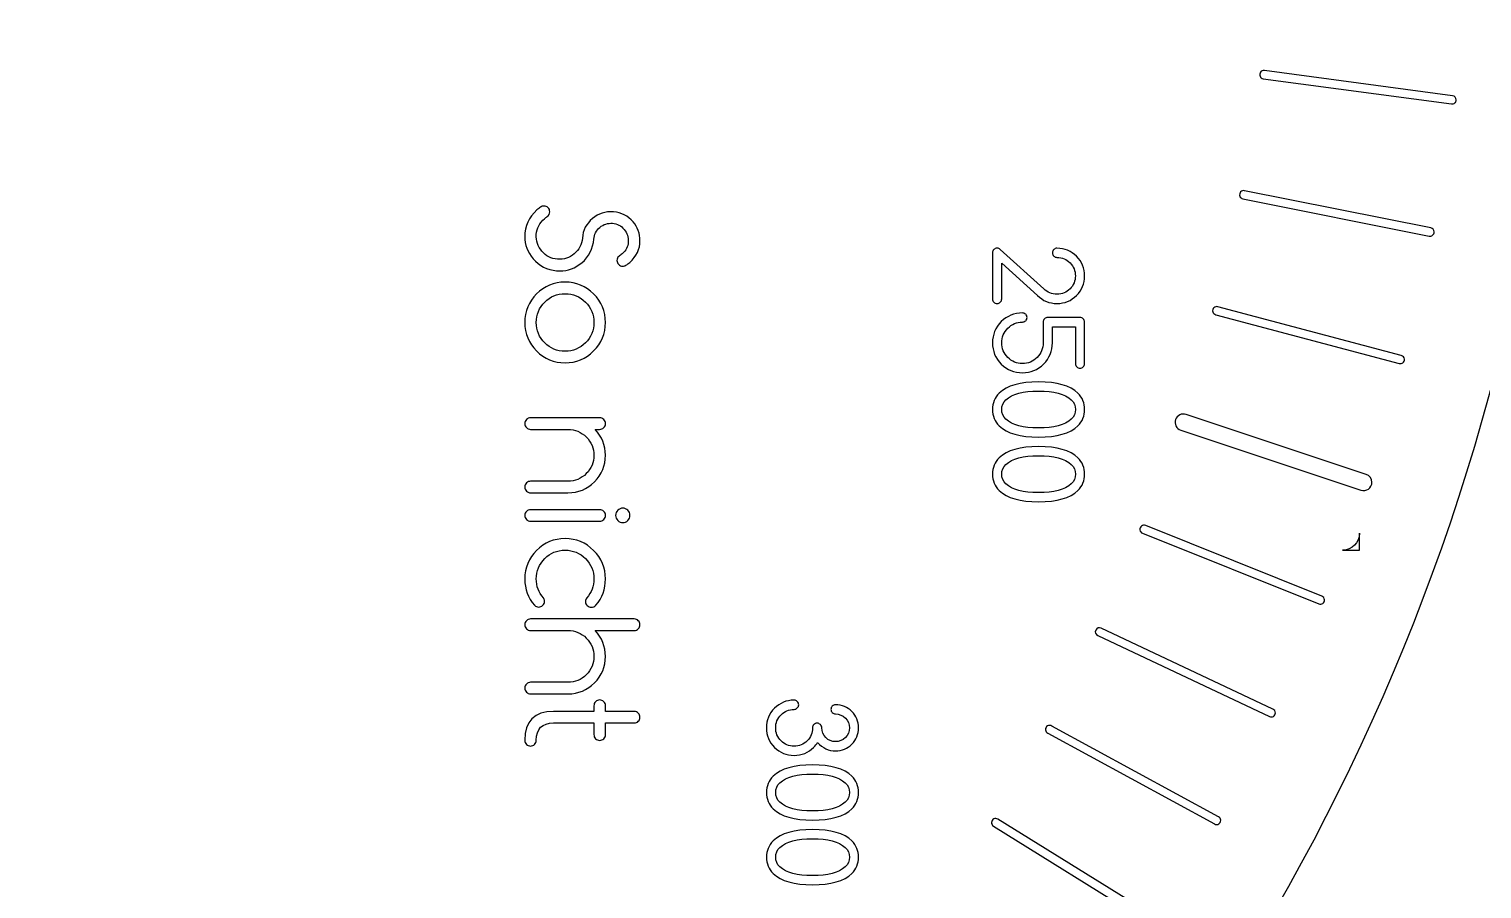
# Model space of a CAD drawing. Extents: x 0 to 206, y 6 to 420.
# Drawn here: x 73.8 to 160.3, y 226.3 to 277.5 of the extents above; entities that cross this region are included whole.
import ezdxf

# ---------------------------------------------------------------- set-up
doc = ezdxf.new("R2010")
doc.units = 0
doc.layers.get('0').update_dxf_attribs({"linetype": 'CONTINUOUS'})

msp = doc.modelspace()

# ---------------------------------------------------------------- linework, layer by layer
at = {"color": 7}
for p, q in [((147.273892, 274.58097), (158.480096, 273.080286)), ((158.763285, 273.320065), (158.763285, 273.320065)), ((146.064661, 267.427572), (157.150981, 265.210311)), ((157.247441, 265.694689), (146.161125, 267.911954)), ((104.229588, 266.927122), (104.229588, 266.927104)), ((157.449326, 265.456289), (157.449326, 265.456289)), ((131.144924, 264.207709), (131.144924, 261.462657)), ((134.209681, 262.063484), (131.613458, 264.406147)), ((131.696139, 261.462657), (131.696139, 263.590348)), ((131.696139, 263.590348), (133.82383, 261.672119)), ((131.696139, 261.462657), (131.696139, 261.462657)), ((144.442713, 260.524293), (155.367799, 257.616632)), ((107.410099, 260.062094), (107.410099, 260.062094)), ((134.165583, 260.08439), (134.165583, 258.844157)), ((136.35942, 260.354487), (134.441191, 260.354487)), ((134.711288, 258.844157), (134.711288, 259.808782)), ((134.711288, 259.808782), (136.083813, 259.808782)), ((136.083813, 259.808782), (136.083813, 257.609435)), ((136.635028, 257.609435), (136.635028, 260.08439)), ((155.681302, 257.868124), (155.681302, 257.868124)), ((105.695821, 257.658796), (105.695821, 257.658796)), ((136.635028, 257.609435), (136.635028, 257.609435)), ((133.889976, 256.523317), (133.889976, 256.523317)), ((107.751852, 254.379659), (103.634276, 254.379659)), ((107.751852, 254.379659), (107.751852, 254.379659)), ((136.083813, 254.875185), (136.083813, 254.875185)), ((103.634276, 253.690642), (105.866696, 253.690642)), ((107.476245, 253.690642), (107.751852, 253.690642)), ((133.889976, 252.670105), (133.889976, 252.670105)), ((136.083813, 251.021973), (136.083813, 251.021973)), ((105.866696, 250.603837), (103.634276, 250.603837)), ((153.74378, 250.538336), (153.74378, 250.538336)), ((103.634276, 249.914816), (105.866696, 249.914816)), ((107.751852, 248.909505), (103.634276, 248.909505)), ((107.751852, 248.909505), (107.751852, 248.909505)), ((103.634276, 248.225998), (107.751852, 248.225998)), ((109.12989, 248.137803), (109.12989, 248.137803)), ((150.762395, 243.755633), (140.270011, 247.965542)), ((152.999794, 246.500329), (152.999794, 247.500267)), ((151.999845, 246.500329), (152.999794, 246.500329)), ((104.466609, 243.454012), (104.466609, 243.454012)), ((150.920182, 243.533771), (150.920182, 243.533771)), ((109.813397, 242.400977), (103.634276, 242.400977)), ((109.813397, 242.400977), (109.813397, 242.400977)), ((103.634276, 241.711956), (105.866696, 241.711956)), ((107.476245, 241.711956), (109.813397, 241.711956)), ((105.866696, 238.625151), (103.634276, 238.625151)), ((103.634276, 237.936134), (105.866696, 237.936134)), ((107.410099, 237.227216), (107.410099, 236.885463)), ((108.09912, 236.885463), (108.09912, 237.227216)), ((107.410099, 236.885463), (105.0068, 236.885463)), ((109.813397, 236.885463), (108.09912, 236.885463)), ((147.993227, 236.802052), (147.993227, 236.802052)), ((105.0068, 236.201956), (107.410099, 236.201956)), ((107.410099, 236.201956), (107.410099, 235.507424)), ((108.09912, 235.507424), (108.09912, 236.201956)), ((108.09912, 236.201956), (109.813397, 236.201956)), ((120.42854, 235.911069), (120.42854, 235.911069)), ((144.610144, 230.618796), (134.68, 236.022085)), ((103.98154, 235.171185), (103.98154, 235.171185)), ((120.42854, 233.705986), (120.42854, 233.705986)), ((122.622377, 232.05785), (122.622377, 232.05785)), ((141.078232, 224.515465), (131.469172, 230.472725)), ((144.742436, 230.404512), (144.742436, 230.404512)), ((120.42854, 229.852774), (120.42854, 229.852774)), ((131.208724, 230.053113), (140.817783, 224.095854)), ((122.622377, 228.204642), (122.622377, 228.204642))]:
    msp.add_line(p, q, dxfattribs=at)
for points in [[(35.248662, 159.830006), (107.045579, 159.83006), (165.248474, 218.032933), (165.248556, 289.82985)], [(147.110856, 274.976734), (147.056974, 274.906793), (147.044498, 274.813421), (147.078127, 274.731788)], [(147.078127, 274.731788), (147.111756, 274.650155), (147.186381, 274.592663), (147.273892, 274.58097)], [(147.33935, 275.070862), (147.251839, 275.082555), (147.164738, 275.046674), (147.110856, 274.976734)], [(158.545554, 273.570177), (158.545554, 273.570177), (147.33935, 275.070862), (147.33935, 275.070862)], [(158.763285, 273.320065), (158.765791, 273.44701), (158.671634, 273.555171), (158.545554, 273.570177)], [(158.480096, 273.080286), (158.550368, 273.069855), (158.621729, 273.090191), (158.675946, 273.136097)], [(158.675946, 273.136097), (158.730164, 273.182004), (158.761987, 273.249035), (158.763285, 273.320065)], [(145.924717, 267.834126), (145.865703, 267.76747), (145.84713, 267.67421), (145.876106, 267.59003)], [(145.876106, 267.59003), (145.905083, 267.505851), (145.977122, 267.443782), (146.064661, 267.427572)], [(146.161125, 267.911954), (146.074055, 267.930517), (145.983732, 267.900782), (145.924717, 267.834126)], [(104.020127, 266.767253), (103.535057, 266.326281), (103.292522, 265.7916), (103.292522, 265.179753)], [(104.229588, 266.927104), (104.157929, 266.883007), (104.086272, 266.827885), (104.020127, 266.767253)], [(104.43905, 266.998781), (104.36188, 266.998781), (104.29022, 266.976733), (104.229588, 266.927122)], [(104.681585, 266.894049), (104.615439, 266.965708), (104.532755, 266.998781), (104.43905, 266.998781)], [(104.620949, 266.364882), (104.731193, 266.436542), (104.780804, 266.530247), (104.780804, 266.651514)], [(104.780804, 266.651514), (104.780804, 266.750733), (104.747748, 266.827903), (104.681585, 266.894049)], [(108.573165, 266.651514), (108.09912, 266.690101), (107.680196, 266.557809), (107.321904, 266.249129)], [(109.741741, 266.056201), (109.438571, 266.414493), (109.04721, 266.612931), (108.573165, 266.651514)], [(103.98154, 265.306549), (104.014595, 265.686889), (104.174467, 265.99557), (104.466609, 266.243615)], [(104.466609, 266.243615), (104.51622, 266.287712), (104.565828, 266.326299), (104.620949, 266.364882)], [(107.321904, 266.249129), (106.958102, 265.945958), (106.759665, 265.554597), (106.721081, 265.086063)], [(107.404588, 265.025431), (107.426637, 265.306549), (107.547904, 265.538059), (107.76839, 265.725472)], [(107.76839, 265.725472), (107.983363, 265.907375), (108.236922, 265.990056), (108.518043, 265.968007)], [(108.518043, 265.968007), (108.799161, 265.945958), (109.030672, 265.824691), (109.212574, 265.609719)], [(110.155151, 264.937236), (110.155151, 265.35616), (110.017349, 265.730986), (109.741741, 266.056201)], [(157.449326, 265.456289), (157.447222, 265.573629), (157.362832, 265.673283), (157.247441, 265.694689)], [(103.292522, 265.179753), (103.292522, 264.68366), (103.457887, 264.248198), (103.788616, 263.862347)], [(104.306759, 264.308851), (104.064224, 264.595483), (103.953981, 264.931722), (103.98154, 265.306549)], [(106.721081, 265.086063), (106.688026, 264.700212), (106.528154, 264.391531), (106.241522, 264.148997)], [(106.688008, 263.61983), (107.117956, 263.989146), (107.360491, 264.457677), (107.404588, 265.025431)], [(109.455109, 264.854552), (109.438564, 264.578945), (109.317304, 264.341924), (109.096817, 264.154511)], [(109.212574, 265.609719), (109.399988, 265.389233), (109.477158, 265.141184), (109.455109, 264.854552)], [(109.543304, 263.636368), (109.951203, 264.005681), (110.155151, 264.441142), (110.155151, 264.937236)], [(157.150981, 265.210311), (157.22463, 265.194635), (157.301406, 265.213414), (157.359504, 265.261315)], [(157.359504, 265.261315), (157.417601, 265.309215), (157.450673, 265.381003), (157.449326, 265.456289)], [(105.238311, 263.829292), (104.863484, 263.856844), (104.554804, 264.022219), (104.306759, 264.308851)], [(106.241522, 264.148997), (105.95489, 263.900951), (105.624161, 263.796219), (105.238311, 263.829292)], [(108.887356, 264.00017), (108.815699, 263.945049), (108.782627, 263.867879), (108.782627, 263.757636)], [(109.096817, 264.154511), (109.025161, 264.099389), (108.953501, 264.049778), (108.887356, 264.00017)], [(131.227608, 264.400637), (131.172486, 264.351025), (131.144924, 264.28488), (131.144924, 264.207709)], [(131.420531, 264.483317), (131.343361, 264.483317), (131.277215, 264.455765), (131.227608, 264.400637)], [(131.613458, 264.406147), (131.558337, 264.455758), (131.497702, 264.483317), (131.420531, 264.483317)], [(134.793969, 264.400637), (134.738847, 264.351025), (134.711288, 264.28488), (134.711288, 264.207709)], [(134.711288, 264.207709), (134.711288, 264.136053), (134.73884, 264.069907), (134.793969, 264.020296)], [(134.986896, 264.483317), (134.915236, 264.483317), (134.84909, 264.455765), (134.793969, 264.400637)], [(134.793969, 264.020296), (134.84909, 263.965175), (134.915236, 263.937616), (134.986896, 263.937616)], [(136.155472, 264.003762), (135.830254, 264.323466), (135.444403, 264.483317), (134.986896, 264.483317)], [(134.986896, 263.937616), (135.295576, 263.937616), (135.549136, 263.827373), (135.764108, 263.612397)], [(136.635028, 262.835185), (136.635028, 263.292692), (136.475177, 263.684057), (136.155472, 264.003762)], [(103.788616, 263.862347), (104.152418, 263.426889), (104.620949, 263.189864), (105.183189, 263.145767)], [(105.183189, 263.145767), (105.249335, 263.140264), (105.315481, 263.134761), (105.381627, 263.134761)], [(105.381627, 263.134761), (105.866696, 263.134761), (106.302158, 263.300125), (106.688008, 263.61983)], [(108.782627, 263.757636), (108.782627, 263.663927), (108.815682, 263.581247), (108.887356, 263.515101)], [(108.887356, 263.515101), (108.953501, 263.448955), (109.030672, 263.415882), (109.12989, 263.415882)], [(109.12989, 263.415882), (109.196036, 263.415882), (109.256672, 263.432427), (109.311793, 263.46549)], [(109.311793, 263.46549), (109.394474, 263.515101), (109.471644, 263.570222), (109.543304, 263.636368)], [(135.764108, 263.612397), (135.979083, 263.397425), (136.083813, 263.143866), (136.083813, 262.835185)], [(105.695821, 262.465393), (105.028849, 262.465393), (104.461099, 262.228369), (103.998078, 261.759837)], [(107.393564, 261.759837), (106.925029, 262.228369), (106.357279, 262.465393), (105.695821, 262.465393)], [(136.083813, 262.835185), (136.083813, 262.532015), (135.979083, 262.272946), (135.764108, 262.063484)], [(136.155472, 261.672119), (136.475177, 261.991824), (136.635028, 262.383189), (136.635028, 262.835185)], [(103.998078, 261.759837), (103.529543, 261.291303), (103.292522, 260.729063), (103.292522, 260.062094)], [(104.483147, 261.274768), (104.813877, 261.611007), (105.216262, 261.776372), (105.695821, 261.776372)], [(105.695821, 261.776372), (106.169866, 261.776372), (106.572252, 261.611007), (106.908495, 261.274768)], [(108.09912, 260.062094), (108.09912, 260.729063), (107.862095, 261.291303), (107.393564, 261.759837)], [(131.144924, 261.462657), (131.144924, 261.391001), (131.172476, 261.324855), (131.227608, 261.269734)], [(131.613458, 261.269734), (131.66858, 261.324855), (131.696139, 261.391001), (131.696139, 261.462657)], [(133.82383, 261.672119), (134.143535, 261.352414), (134.529386, 261.192564), (134.986896, 261.192564)], [(134.986896, 261.738265), (134.683726, 261.738265), (134.424656, 261.842998), (134.209681, 262.063484)], [(135.764108, 262.063484), (135.549136, 261.842998), (135.295576, 261.738265), (134.986896, 261.738265)], [(134.986896, 261.192564), (135.444403, 261.192564), (135.830254, 261.352414), (136.155472, 261.672119)], [(103.98154, 260.062094), (103.98154, 260.536139), (104.146904, 260.938525), (104.483147, 261.274768)], [(106.908495, 261.274768), (107.244734, 260.938525), (107.410099, 260.536139), (107.410099, 260.062094)], [(131.227608, 261.269734), (131.277215, 261.220123), (131.343361, 261.192564), (131.420531, 261.192564)], [(131.420531, 261.192564), (131.497702, 261.192564), (131.558337, 261.220116), (131.613458, 261.269734)], [(132.930861, 260.630095), (132.440281, 260.630095), (132.015844, 260.453706), (131.66858, 260.111952)], [(133.123788, 260.547411), (133.068667, 260.602532), (133.002521, 260.630095), (132.930861, 260.630095)], [(133.206469, 260.354487), (133.206469, 260.431657), (133.178917, 260.497803), (133.123788, 260.547411)], [(144.331026, 260.937313), (144.268762, 260.874768), (144.244597, 260.783755), (144.267635, 260.698561)], [(144.267635, 260.698561), (144.290673, 260.613367), (144.357413, 260.546935), (144.442713, 260.524293)], [(144.56949, 261.001781), (144.484193, 261.024434), (144.39329, 260.999859), (144.331026, 260.937313)], [(155.494577, 258.09412), (155.494577, 258.09412), (144.56949, 261.001781), (144.56949, 261.001781)], [(103.292522, 260.062094), (103.292522, 259.395122), (103.529543, 258.827372), (103.998078, 258.364351)], [(104.483147, 258.849421), (104.146904, 259.18015), (103.98154, 259.582535), (103.98154, 260.062094)], [(107.410099, 260.062094), (107.410099, 259.582535), (107.244734, 259.18015), (106.908495, 258.849421)], [(107.393564, 258.364351), (107.862095, 258.827372), (108.09912, 259.395122), (108.09912, 260.062094)], [(131.66858, 260.111952), (131.321313, 259.759175), (131.144924, 259.334737), (131.144924, 258.844157)], [(131.696139, 258.844157), (131.696139, 259.185911), (131.811896, 259.478053), (132.059941, 259.720588)], [(132.059941, 259.720588), (132.296965, 259.963123), (132.589108, 260.08439), (132.930861, 260.08439)], [(132.930861, 260.08439), (133.002521, 260.08439), (133.068667, 260.111942), (133.123788, 260.167074)], [(133.123788, 260.167074), (133.17891, 260.216682), (133.206469, 260.282827), (133.206469, 260.354487)], [(134.248267, 260.271803), (134.193146, 260.222195), (134.165583, 260.15605), (134.165583, 260.08439)], [(134.441191, 260.354487), (134.364021, 260.354487), (134.297875, 260.326935), (134.248267, 260.271803)], [(136.552347, 260.271803), (136.502736, 260.326925), (136.43659, 260.354487), (136.35942, 260.354487)], [(136.635028, 260.08439), (136.635028, 260.15605), (136.607476, 260.222195), (136.552347, 260.271803)], [(105.695821, 258.347813), (105.216262, 258.347813), (104.813877, 258.513178), (104.483147, 258.849421)], [(106.908495, 258.849421), (106.572252, 258.513178), (106.169866, 258.347813), (105.695821, 258.347813)], [(131.144924, 258.844157), (131.144924, 258.353574), (131.321313, 257.93465), (131.66858, 257.581873)], [(132.059941, 257.973237), (131.811896, 258.215772), (131.696139, 258.507914), (131.696139, 258.844157)], [(134.165583, 258.844157), (134.165583, 258.507914), (134.044316, 258.215772), (133.801781, 257.973237)], [(134.193146, 257.581873), (134.54041, 257.93465), (134.711288, 258.353574), (134.711288, 258.844157)], [(103.998078, 258.364351), (104.461099, 257.895817), (105.028849, 257.658796), (105.695821, 257.658796)], [(105.695821, 257.658796), (106.357279, 257.658796), (106.925029, 257.895817), (107.393564, 258.364351)], [(132.930861, 257.609435), (132.589108, 257.609435), (132.296965, 257.730702), (132.059941, 257.973237)], [(133.801781, 257.973237), (133.559247, 257.730702), (133.267104, 257.609435), (132.930861, 257.609435)], [(155.681302, 257.868124), (155.675336, 257.976245), (155.599633, 258.06787), (155.494577, 258.09412)], [(155.589255, 257.661719), (155.651464, 257.711623), (155.685746, 257.788496), (155.681302, 257.868124)], [(131.66858, 257.581873), (132.015844, 257.234609), (132.440281, 257.06373), (132.930861, 257.06373)], [(132.930861, 257.06373), (133.421445, 257.06373), (133.840368, 257.234609), (134.193146, 257.581873)], [(136.083813, 257.609435), (136.083813, 257.537775), (136.111365, 257.47163), (136.166497, 257.416508)], [(136.166497, 257.416508), (136.221618, 257.3669), (136.287764, 257.339338), (136.35942, 257.339338)], [(136.35942, 257.339338), (136.43659, 257.339338), (136.502736, 257.36689), (136.552347, 257.416508)], [(136.552347, 257.416508), (136.607469, 257.47163), (136.635028, 257.537775), (136.635028, 257.609435)], [(155.367799, 257.616632), (155.444568, 257.595023), (155.527046, 257.611815), (155.589255, 257.661719)], [(133.889976, 256.523317), (132.793059, 256.523317), (132.010333, 256.297321), (131.547313, 255.850834)], [(136.232642, 255.850834), (135.769622, 256.297321), (134.986896, 256.523317), (133.889976, 256.523317)], [(131.547313, 255.850834), (131.277215, 255.580741), (131.144924, 255.255522), (131.144924, 254.875185)], [(131.696139, 254.875185), (131.696139, 255.101182), (131.778823, 255.299619), (131.938674, 255.459473)], [(131.938674, 255.459473), (132.324524, 255.801227), (132.974958, 255.977616), (133.889976, 255.977616)], [(133.889976, 255.977616), (134.804993, 255.977616), (135.455427, 255.801227), (135.841278, 255.459473)], [(135.841278, 255.459473), (136.006642, 255.299619), (136.083813, 255.101182), (136.083813, 254.875185)], [(136.635028, 254.875185), (136.635028, 255.255522), (136.502736, 255.580741), (136.232642, 255.850834)], [(103.634276, 254.379659), (103.540568, 254.379659), (103.457887, 254.346604), (103.397252, 254.27493)], [(107.994387, 254.27493), (107.928241, 254.346586), (107.851071, 254.379659), (107.751852, 254.379659)], [(131.144924, 254.875185), (131.144924, 254.494845), (131.277215, 254.17514), (131.547313, 253.905046)], [(131.938674, 254.296407), (131.778823, 254.456262), (131.696139, 254.649185), (131.696139, 254.875185)], [(136.083813, 254.875185), (136.083813, 254.649185), (136.006642, 254.456262), (135.841278, 254.296407)], [(136.232642, 253.905046), (136.502736, 254.17514), (136.635028, 254.494845), (136.635028, 254.875185)], [(142.672622, 254.584256), (142.413668, 254.670448), (142.133873, 254.530397), (142.047681, 254.271443)], [(153.399271, 251.012381), (153.399271, 251.012381), (142.672622, 254.584256), (142.672622, 254.584256)], [(103.397252, 254.27493), (103.325595, 254.208784), (103.292522, 254.131614), (103.292522, 254.032395)], [(103.292522, 254.032395), (103.292522, 253.938687), (103.325578, 253.861517), (103.397252, 253.795371)], [(103.397252, 253.795371), (103.457887, 253.723715), (103.540568, 253.690642), (103.634276, 253.690642)], [(105.866696, 253.690642), (106.291134, 253.690642), (106.654936, 253.541812), (106.958102, 253.238645)], [(108.09912, 252.147239), (108.09912, 252.748062), (107.889658, 253.260694), (107.476245, 253.690642)], [(107.751852, 253.690642), (107.851071, 253.690642), (107.928241, 253.723697), (107.994387, 253.795371)], [(108.09912, 254.032395), (108.09912, 254.131614), (108.060533, 254.208784), (107.994387, 254.27493)], [(107.994387, 253.795371), (108.060533, 253.861517), (108.09912, 253.938687), (108.09912, 254.032395)], [(131.547313, 253.905046), (132.010333, 253.45856), (132.793059, 253.232564), (133.889976, 253.232564)], [(133.889976, 253.778265), (132.974958, 253.778265), (132.324524, 253.949143), (131.938674, 254.296407)], [(135.841278, 254.296407), (135.455427, 253.949143), (134.804993, 253.778265), (133.889976, 253.778265)], [(133.889976, 253.232564), (134.986896, 253.232564), (135.769622, 253.45856), (136.232642, 253.905046)], [(142.047681, 254.271443), (141.96149, 254.012489), (142.101541, 253.732694), (142.360495, 253.646502)], [(142.360495, 253.646502), (142.360495, 253.646502), (153.087147, 250.074628), (153.087147, 250.074628)], [(106.958102, 253.238645), (107.261272, 252.935475), (107.410099, 252.571673), (107.410099, 252.147239)], [(133.889976, 252.670105), (132.793059, 252.670105), (132.010333, 252.444109), (131.547313, 251.997623)], [(136.232642, 251.997623), (135.769622, 252.444109), (134.986896, 252.670105), (133.889976, 252.670105)], [(107.410099, 252.147239), (107.410099, 251.722802), (107.261272, 251.359), (106.958102, 251.055833)], [(107.443172, 250.570764), (107.878633, 251.006222), (108.09912, 251.535389), (108.09912, 252.147239)], [(131.547313, 251.997623), (131.277215, 251.727529), (131.144924, 251.40231), (131.144924, 251.021973)], [(131.938674, 251.606262), (132.324524, 251.948015), (132.974958, 252.124404), (133.889976, 252.124404)], [(133.889976, 252.124404), (134.804993, 252.124404), (135.455427, 251.948015), (135.841278, 251.606262)], [(136.635028, 251.021973), (136.635028, 251.40231), (136.502736, 251.727529), (136.232642, 251.997623)], [(106.958102, 251.055833), (106.654936, 250.752663), (106.291134, 250.603837), (105.866696, 250.603837)], [(131.144924, 251.021973), (131.144924, 250.641633), (131.277215, 250.321928), (131.547313, 250.051835)], [(131.696139, 251.021973), (131.696139, 251.24797), (131.778823, 251.446407), (131.938674, 251.606262)], [(131.938674, 250.443196), (131.778823, 250.60305), (131.696139, 250.795973), (131.696139, 251.021973)], [(135.841278, 251.606262), (136.006642, 251.446407), (136.083813, 251.24797), (136.083813, 251.021973)], [(136.083813, 251.021973), (136.083813, 250.795973), (136.006642, 250.60305), (135.841278, 250.443196)], [(136.232642, 250.051835), (136.502736, 250.321928), (136.635028, 250.641633), (136.635028, 251.021973)], [(153.74378, 250.538336), (153.745203, 250.754764), (153.605563, 250.94691), (153.399271, 251.012381)], [(103.397252, 250.499104), (103.325595, 250.432958), (103.292522, 250.355788), (103.292522, 250.262083)], [(103.292522, 250.262083), (103.292522, 250.162864), (103.325578, 250.085694), (103.397252, 250.019548)], [(103.634276, 250.603837), (103.540568, 250.603837), (103.457887, 250.570781), (103.397252, 250.499104)], [(105.866696, 249.914816), (106.478547, 249.914816), (107.007713, 250.135302), (107.443172, 250.570764)], [(133.889976, 249.925053), (132.974958, 249.925053), (132.324524, 250.095932), (131.938674, 250.443196)], [(135.841278, 250.443196), (135.455427, 250.095932), (134.804993, 249.925053), (133.889976, 249.925053)], [(153.087147, 250.074628), (153.237761, 250.022084), (153.404478, 250.04551), (153.534778, 250.137527)], [(153.534778, 250.137527), (153.665078, 250.229544), (153.742919, 250.378823), (153.74378, 250.538336)], [(103.397252, 250.019548), (103.457887, 249.953402), (103.540568, 249.914816), (103.634276, 249.914816)], [(131.547313, 250.051835), (132.010333, 249.605348), (132.793059, 249.379352), (133.889976, 249.379352)], [(133.889976, 249.379352), (134.986896, 249.379352), (135.769622, 249.605348), (136.232642, 250.051835)], [(103.397252, 248.810286), (103.325595, 248.74414), (103.292522, 248.661456), (103.292522, 248.567751)], [(103.292522, 248.567751), (103.292522, 248.474043), (103.325578, 248.391362), (103.397252, 248.330727)], [(103.634276, 248.909505), (103.540568, 248.909505), (103.457887, 248.87645), (103.397252, 248.810286)], [(103.397252, 248.330727), (103.457887, 248.259071), (103.540568, 248.225998), (103.634276, 248.225998)], [(107.994387, 248.810286), (107.928241, 248.876432), (107.851071, 248.909505), (107.751852, 248.909505)], [(107.751852, 248.225998), (107.851071, 248.225998), (107.928241, 248.259053), (107.994387, 248.330727)], [(108.09912, 248.567751), (108.09912, 248.661456), (108.060533, 248.74414), (107.994387, 248.810286)], [(107.994387, 248.330727), (108.060533, 248.391362), (108.09912, 248.474043), (108.09912, 248.567751)], [(108.826724, 248.870918), (108.738529, 248.788237), (108.699942, 248.683505), (108.699942, 248.567751)], [(108.699942, 248.567751), (108.699942, 248.451994), (108.738529, 248.352776), (108.826724, 248.270095)], [(109.12989, 248.997699), (109.014137, 248.997699), (108.909404, 248.953602), (108.826724, 248.870918)], [(109.427547, 248.870918), (109.344866, 248.953602), (109.245647, 248.997699), (109.12989, 248.997699)], [(109.554328, 248.567751), (109.554328, 248.683505), (109.515741, 248.788237), (109.427547, 248.870918)], [(109.427547, 248.270095), (109.515741, 248.352776), (109.554328, 248.451994), (109.554328, 248.567751)], [(108.826724, 248.270095), (108.909404, 248.181901), (109.014137, 248.137803), (109.12989, 248.137803)], [(109.12989, 248.137803), (109.245647, 248.137803), (109.344866, 248.181901), (109.427547, 248.270095)], [(140.021028, 247.934658), (139.949832, 247.879834), (139.914031, 247.790667), (139.927548, 247.701831)], [(139.927548, 247.701831), (139.941064, 247.612996), (140.001765, 247.538511), (140.086045, 247.507344)], [(140.270011, 247.965542), (140.187578, 248.001309), (140.092223, 247.989482), (140.021028, 247.934658)], [(140.086045, 247.507344), (140.086045, 247.507344), (150.578428, 243.297435), (150.578428, 243.297435)], [(152.999794, 247.500267), (152.99976, 246.948027), (152.552086, 246.500357), (151.999845, 246.500329)], [(105.695821, 247.185741), (105.028849, 247.185741), (104.461099, 246.948717), (103.998078, 246.480185)], [(107.393564, 246.480185), (106.925029, 246.948717), (106.357279, 247.185741), (105.695821, 247.185741)], [(103.998078, 246.480185), (103.529543, 246.011651), (103.292522, 245.449411), (103.292522, 244.782442)], [(103.98154, 244.782442), (103.98154, 245.256487), (104.146904, 245.658873), (104.483147, 245.995116)], [(104.483147, 245.995116), (104.813877, 246.331355), (105.216262, 246.49672), (105.695821, 246.49672)], [(105.695821, 246.49672), (106.169866, 246.49672), (106.572252, 246.331355), (106.908495, 245.995116)], [(106.908495, 245.995116), (107.244734, 245.658873), (107.410099, 245.256487), (107.410099, 244.782442)], [(108.09912, 244.782442), (108.09912, 245.449411), (107.862095, 246.011651), (107.393564, 246.480185)], [(103.292522, 244.782442), (103.292522, 244.181616), (103.485446, 243.657963), (103.871297, 243.216991)], [(104.400463, 243.663474), (104.119345, 243.977668), (103.98154, 244.352494), (103.98154, 244.782442)], [(107.410099, 244.782442), (107.410099, 244.352494), (107.272297, 243.977668), (106.985665, 243.657963)], [(107.520342, 243.216991), (107.906192, 243.657963), (108.09912, 244.181616), (108.09912, 244.782442)], [(103.871297, 243.216991), (103.942956, 243.145331), (104.031151, 243.106748), (104.124856, 243.106748)], [(104.124856, 243.106748), (104.218564, 243.106748), (104.301245, 243.145331), (104.36739, 243.211477)], [(104.36739, 243.211477), (104.433536, 243.277623), (104.466609, 243.354793), (104.466609, 243.454012)], [(104.466609, 243.454012), (104.466609, 243.531182), (104.444561, 243.602842), (104.400463, 243.663474)], [(106.985665, 243.657963), (106.936054, 243.591817), (106.908495, 243.520158), (106.908495, 243.437477)], [(106.908495, 243.437477), (106.908495, 243.343769), (106.94155, 243.261088), (107.007713, 243.194942)], [(107.007713, 243.194942), (107.073859, 243.128797), (107.15654, 243.095724), (107.250248, 243.095724)], [(107.250248, 243.095724), (107.360491, 243.095724), (107.443172, 243.134307), (107.520342, 243.216991)], [(150.578428, 243.297435), (150.656014, 243.265133), (150.744702, 243.274502), (150.813825, 243.322304)], [(150.920182, 243.533771), (150.916777, 243.632655), (150.854684, 243.719963), (150.762395, 243.755633)], [(150.813825, 243.322304), (150.882949, 243.370105), (150.923019, 243.449777), (150.920182, 243.533771)], [(103.397252, 242.296245), (103.325595, 242.230099), (103.292522, 242.152929), (103.292522, 242.05371)], [(103.634276, 242.400977), (103.540568, 242.400977), (103.457887, 242.367922), (103.397252, 242.296245)], [(110.055932, 242.296245), (109.989786, 242.367904), (109.907106, 242.400977), (109.813397, 242.400977)], [(110.155151, 242.05371), (110.155151, 242.152929), (110.122095, 242.230099), (110.055932, 242.296245)], [(103.292522, 242.05371), (103.292522, 241.960005), (103.325578, 241.882835), (103.397252, 241.816689)], [(103.397252, 241.816689), (103.457887, 241.745029), (103.540568, 241.711956), (103.634276, 241.711956)], [(105.866696, 241.711956), (106.291134, 241.711956), (106.654936, 241.56313), (106.958102, 241.25996)], [(108.09912, 240.168554), (108.09912, 240.76938), (107.889658, 241.282008), (107.476245, 241.711956)], [(109.813397, 241.711956), (109.907106, 241.711956), (109.989786, 241.745012), (110.055932, 241.816689)], [(110.055932, 241.816689), (110.122078, 241.882835), (110.155151, 241.960005), (110.155151, 242.05371)], [(137.293107, 241.737152), (137.234885, 241.613669), (137.28779, 241.466369), (137.411273, 241.408148)], [(137.622111, 241.855318), (137.498628, 241.913539), (137.351328, 241.860634), (137.293107, 241.737152)], [(137.411273, 241.408148), (137.411273, 241.408148), (147.637694, 236.586392), (147.637694, 236.586392)], [(147.848535, 237.033562), (147.848535, 237.033562), (137.622111, 241.855318), (137.622111, 241.855318)], [(106.958102, 241.25996), (107.261272, 240.956793), (107.410099, 240.592991), (107.410099, 240.168554)], [(107.410099, 240.168554), (107.410099, 239.74412), (107.261272, 239.380318), (106.958102, 239.077147)], [(107.443172, 238.592078), (107.878633, 239.02754), (108.09912, 239.556706), (108.09912, 240.168554)], [(106.958102, 239.077147), (106.654936, 238.773981), (106.291134, 238.625151), (105.866696, 238.625151)], [(103.397252, 238.520422), (103.325595, 238.454276), (103.292522, 238.377106), (103.292522, 238.283397)], [(103.292522, 238.283397), (103.292522, 238.184179), (103.325578, 238.107008), (103.397252, 238.040863)], [(103.634276, 238.625151), (103.540568, 238.625151), (103.457887, 238.592096), (103.397252, 238.520422)], [(103.397252, 238.040863), (103.457887, 237.974717), (103.540568, 237.936134), (103.634276, 237.936134)], [(105.866696, 237.936134), (106.478547, 237.936134), (107.007713, 238.15662), (107.443172, 238.592078)], [(107.514831, 237.469751), (107.443172, 237.403605), (107.410099, 237.326435), (107.410099, 237.227216)], [(107.751852, 237.574483), (107.658147, 237.574483), (107.580977, 237.541428), (107.514831, 237.469751)], [(107.994387, 237.469751), (107.928241, 237.54141), (107.851071, 237.574483), (107.751852, 237.574483)], [(108.09912, 237.227216), (108.09912, 237.326435), (108.060533, 237.403605), (107.994387, 237.469751)], [(118.163047, 237.079646), (117.843343, 236.759941), (117.683488, 236.36858), (117.683488, 235.911069)], [(119.331624, 237.559205), (118.874113, 237.559205), (118.488263, 237.39935), (118.163047, 237.079646)], [(119.524547, 237.476521), (119.469426, 237.531642), (119.408794, 237.559205), (119.331624, 237.559205)], [(119.331624, 237.0135), (119.408794, 237.0135), (119.469426, 237.041052), (119.524547, 237.096184)], [(119.607231, 237.283597), (119.607231, 237.360767), (119.57968, 237.426913), (119.524547, 237.476521)], [(119.524547, 237.096184), (119.579669, 237.145791), (119.607231, 237.211937), (119.607231, 237.283597)], [(121.608141, 237.200913), (121.55302, 237.151305), (121.525461, 237.085159), (121.525461, 237.0135)], [(121.801068, 237.283597), (121.723898, 237.283597), (121.663263, 237.256045), (121.608141, 237.200913)], [(122.771207, 236.886722), (122.506624, 237.151305), (122.181405, 237.283597), (121.801068, 237.283597)], [(105.0068, 236.885463), (103.865786, 236.885463), (103.292522, 236.317713), (103.292522, 235.171185)], [(110.055932, 236.786244), (109.989786, 236.85239), (109.907106, 236.885463), (109.813397, 236.885463)], [(109.813397, 236.201956), (109.907106, 236.201956), (109.989786, 236.235011), (110.055932, 236.301174)], [(110.155151, 236.543709), (110.155151, 236.637417), (110.122095, 236.720098), (110.055932, 236.786244)], [(110.055932, 236.301174), (110.122078, 236.36732), (110.155151, 236.450004), (110.155151, 236.543709)], [(118.234704, 235.911069), (118.234704, 236.21975), (118.339436, 236.473309), (118.554409, 236.688284)], [(118.554409, 236.688284), (118.769384, 236.903257), (119.022943, 237.0135), (119.331624, 237.0135)], [(121.525461, 237.0135), (121.525461, 236.93633), (121.553013, 236.870184), (121.608141, 236.820576)], [(121.608141, 236.820576), (121.663263, 236.765455), (121.723898, 236.737892), (121.801068, 236.737892)], [(121.801068, 236.737892), (122.027065, 236.737892), (122.219992, 236.655212), (122.385356, 236.495357)], [(122.385356, 236.495357), (122.545207, 236.329993), (122.622377, 236.137069), (122.622377, 235.911069)], [(123.173592, 235.911069), (123.173592, 236.291409), (123.041301, 236.616625), (122.771207, 236.886722)], [(147.637694, 236.586392), (147.713261, 236.549377), (147.802474, 236.553383), (147.874419, 236.597024)], [(147.993227, 236.802052), (147.995909, 236.901289), (147.938912, 236.992486), (147.848535, 237.033562)], [(147.874419, 236.597024), (147.946363, 236.640664), (147.991138, 236.717932), (147.993227, 236.802052)], [(103.98154, 235.171185), (103.98154, 235.854692), (104.323293, 236.201956), (105.0068, 236.201956)], [(107.410099, 235.507424), (107.410099, 235.41372), (107.443154, 235.331035), (107.514831, 235.26489)], [(107.994387, 235.26489), (108.060533, 235.331035), (108.09912, 235.41372), (108.09912, 235.507424)], [(117.683488, 235.911069), (117.683488, 235.459073), (117.843343, 235.067712), (118.163047, 234.748007)], [(118.554409, 235.139368), (118.339436, 235.34883), (118.234704, 235.607903), (118.234704, 235.911069)], [(120.42854, 235.911069), (120.42854, 235.607903), (120.323811, 235.34883), (120.108836, 235.139368)], [(120.511225, 236.103996), (120.456103, 236.054385), (120.42854, 235.988239), (120.42854, 235.911069)], [(120.704148, 236.186677), (120.626978, 236.186677), (120.560832, 236.159125), (120.511225, 236.103996)], [(120.897075, 236.103996), (120.841954, 236.159118), (120.781318, 236.186677), (120.704148, 236.186677)], [(120.979756, 235.911069), (120.979756, 235.988239), (120.952204, 236.054385), (120.897075, 236.103996)], [(121.21678, 235.332295), (121.06244, 235.492146), (120.979756, 235.685073), (120.979756, 235.911069)], [(122.622377, 235.911069), (122.622377, 235.685073), (122.545207, 235.492146), (122.385356, 235.332295)], [(122.771207, 234.94093), (123.041301, 235.211028), (123.173592, 235.530732), (123.173592, 235.911069)], [(134.425909, 236.024095), (134.347337, 235.977801), (134.300671, 235.891974), (134.304531, 235.80086)], [(134.304531, 235.80086), (134.308391, 235.709745), (134.362149, 235.628173), (134.444355, 235.58869)], [(134.68, 236.022085), (134.602171, 236.069617), (134.504481, 236.07039), (134.425909, 236.024095)], [(134.444355, 235.58869), (134.444355, 235.58869), (144.374499, 230.185405), (144.374499, 230.185405)], [(103.292522, 235.171185), (103.292522, 235.077476), (103.325578, 234.994796), (103.397252, 234.92865)], [(103.397252, 234.92865), (103.457887, 234.862504), (103.540568, 234.829431), (103.634276, 234.829431)], [(103.634276, 234.829431), (103.727981, 234.829431), (103.810665, 234.862487), (103.876811, 234.92865)], [(103.876811, 234.92865), (103.942956, 234.994796), (103.98154, 235.077476), (103.98154, 235.171185)], [(107.514831, 235.26489), (107.580977, 235.198744), (107.658147, 235.165671), (107.751852, 235.165671)], [(107.751852, 235.165671), (107.851071, 235.165671), (107.928241, 235.198726), (107.994387, 235.26489)], [(118.163047, 234.748007), (118.488263, 234.428302), (118.874113, 234.268448), (119.331624, 234.268448)], [(119.331624, 234.814153), (119.022943, 234.814153), (118.769384, 234.918882), (118.554409, 235.139368)], [(120.108836, 235.139368), (119.893863, 234.918882), (119.63479, 234.814153), (119.331624, 234.814153)], [(119.331624, 234.268448), (119.789131, 234.268448), (120.174981, 234.428302), (120.494686, 234.748007)], [(120.494686, 234.748007), (120.588395, 234.841712), (120.671075, 234.94093), (120.731711, 235.045663)], [(120.731711, 235.045663), (121.040391, 234.70942), (121.398679, 234.538545), (121.801068, 234.538545)], [(121.801068, 235.08976), (121.575068, 235.08976), (121.382145, 235.172441), (121.21678, 235.332295)], [(122.385356, 235.332295), (122.219992, 235.172441), (122.027065, 235.08976), (121.801068, 235.08976)], [(121.801068, 234.538545), (122.181405, 234.538545), (122.506624, 234.676347), (122.771207, 234.94093)], [(120.42854, 233.705986), (119.331624, 233.705986), (118.548898, 233.479986), (118.085877, 233.033503)], [(122.771207, 233.033503), (122.308186, 233.479986), (121.525461, 233.705986), (120.42854, 233.705986)], [(118.085877, 233.033503), (117.81578, 232.763406), (117.683488, 232.438191), (117.683488, 232.05785)], [(118.477238, 232.642139), (118.863089, 232.983892), (119.513523, 233.160281), (120.42854, 233.160281)], [(120.42854, 233.160281), (121.343558, 233.160281), (121.993992, 232.983892), (122.379842, 232.642139)], [(123.173592, 232.05785), (123.173592, 232.438191), (123.041301, 232.763406), (122.771207, 233.033503)], [(117.683488, 232.05785), (117.683488, 231.677514), (117.81578, 231.357809), (118.085877, 231.087712)], [(118.234704, 232.05785), (118.234704, 232.28385), (118.317388, 232.482288), (118.477238, 232.642139)], [(118.477238, 231.479076), (118.317388, 231.638927), (118.234704, 231.831854), (118.234704, 232.05785)], [(122.379842, 232.642139), (122.545207, 232.482288), (122.622377, 232.28385), (122.622377, 232.05785)], [(122.622377, 232.05785), (122.622377, 231.831854), (122.545207, 231.638927), (122.379842, 231.479076)], [(122.771207, 231.087712), (123.041301, 231.357809), (123.173592, 231.677514), (123.173592, 232.05785)], [(118.085877, 231.087712), (118.548898, 230.641229), (119.331624, 230.415229), (120.42854, 230.415229)], [(120.42854, 230.960934), (119.513523, 230.960934), (118.863089, 231.131809), (118.477238, 231.479076)], [(122.379842, 231.479076), (121.993992, 231.131809), (121.343558, 230.960934), (120.42854, 230.960934)], [(120.42854, 230.415229), (121.525461, 230.415229), (122.308186, 230.641229), (122.771207, 231.087712)], [(131.088571, 230.271593), (131.086221, 230.18241), (131.132151, 230.098893), (131.208724, 230.053113)], [(131.220064, 230.483441), (131.141187, 230.441758), (131.090921, 230.360776), (131.088571, 230.271593)], [(131.469172, 230.472725), (131.394167, 230.521028), (131.298941, 230.525125), (131.220064, 230.483441)], [(144.374499, 230.185405), (144.451565, 230.142094), (144.545903, 230.143278), (144.621858, 230.188509)], [(144.742436, 230.404512), (144.740804, 230.494746), (144.690082, 230.576904), (144.610144, 230.618796)], [(144.621858, 230.188509), (144.697813, 230.23374), (144.743799, 230.31612), (144.742436, 230.404512)], [(120.42854, 229.852774), (119.331624, 229.852774), (118.548898, 229.626778), (118.085877, 229.180292)], [(118.477238, 228.78893), (118.863089, 229.130684), (119.513523, 229.307073), (120.42854, 229.307073)], [(122.771207, 229.180292), (122.308186, 229.626778), (121.525461, 229.852774), (120.42854, 229.852774)], [(120.42854, 229.307073), (121.343558, 229.307073), (121.993992, 229.130684), (122.379842, 228.78893)], [(118.085877, 229.180292), (117.81578, 228.910198), (117.683488, 228.584979), (117.683488, 228.204642)], [(118.234704, 228.204642), (118.234704, 228.430639), (118.317388, 228.629076), (118.477238, 228.78893)], [(122.379842, 228.78893), (122.545207, 228.629076), (122.622377, 228.430639), (122.622377, 228.204642)], [(123.173592, 228.204642), (123.173592, 228.584979), (123.041301, 228.910198), (122.771207, 229.180292)], [(117.683488, 228.204642), (117.683488, 227.824302), (117.81578, 227.504597), (118.085877, 227.234503)], [(118.477238, 227.625864), (118.317388, 227.785719), (118.234704, 227.978642), (118.234704, 228.204642)], [(120.42854, 227.107722), (119.513523, 227.107722), (118.863089, 227.278601), (118.477238, 227.625864)], [(122.379842, 227.625864), (121.993992, 227.278601), (121.343558, 227.107722), (120.42854, 227.107722)], [(122.622377, 228.204642), (122.622377, 227.978642), (122.545207, 227.785719), (122.379842, 227.625864)], [(122.771207, 227.234503), (123.041301, 227.504597), (123.173592, 227.824302), (123.173592, 228.204642)], [(118.085877, 227.234503), (118.548898, 226.788017), (119.331624, 226.562021), (120.42854, 226.562021)], [(120.42854, 226.562021), (121.525461, 226.562021), (122.308186, 226.788017), (122.771207, 227.234503)]]:
    msp.add_open_spline(points, degree=3, dxfattribs=at)

doc.saveas('drawing.dxf')
